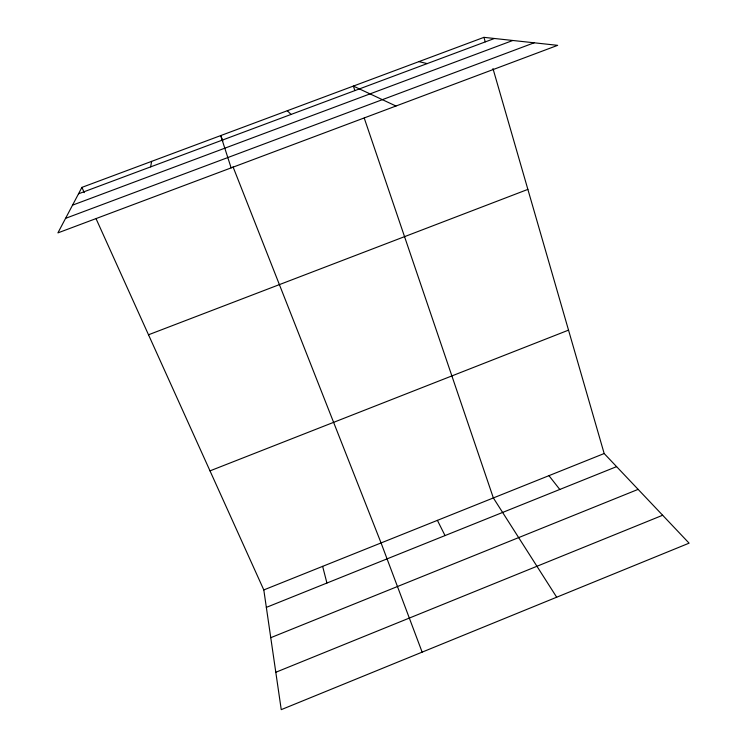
<?xml version="1.0" encoding="UTF-8"?>
<svg xmlns="http://www.w3.org/2000/svg" width="747" height="747" viewBox="0 0 747 747"><rect width="100%" height="100%" fill="white"/><g stroke="black" fill="none" stroke-linecap="round" stroke-linejoin="round"><path stroke-width="1.12" d="M150.661 166.87L151.604 161.38M81.909 187.385L57.902 232.896L557.654 45.343L483.944 37.35L81.909 187.385L84.28 192.642M275.802 672.272L662.654 515.253M270.759 637.686L638.134 489.369M263.803 589.934L604.174 453.532L689.098 543.162L281.245 709.65L263.803 589.934L96.167 218.946M266.343 607.386L616.592 466.642M210 470.871L568.523 330.137M148.504 334.777L527.868 189.393M72.534 205.154L512.816 40.478M65.587 218.339L534.161 42.794M78.51 193.818L494.421 38.489M418.908 61.618L427.181 63.598M395.966 106.027L353.359 86.082L354.862 90.499M287.306 110.733L291.078 114.431M548.952 475.662L559.792 489.462M556.683 597.217L493.356 497.932L364.256 118.129M437.406 520.36L445.035 535.58M222.858 140.968L220.738 135.58L231.131 167.888M233.045 166.852L381.073 542.938L422.139 652.14M483.944 37.35L485.233 41.813M492.973 68.584L604.174 453.532M322.639 566.357L326.925 583.043"/></g></svg>
